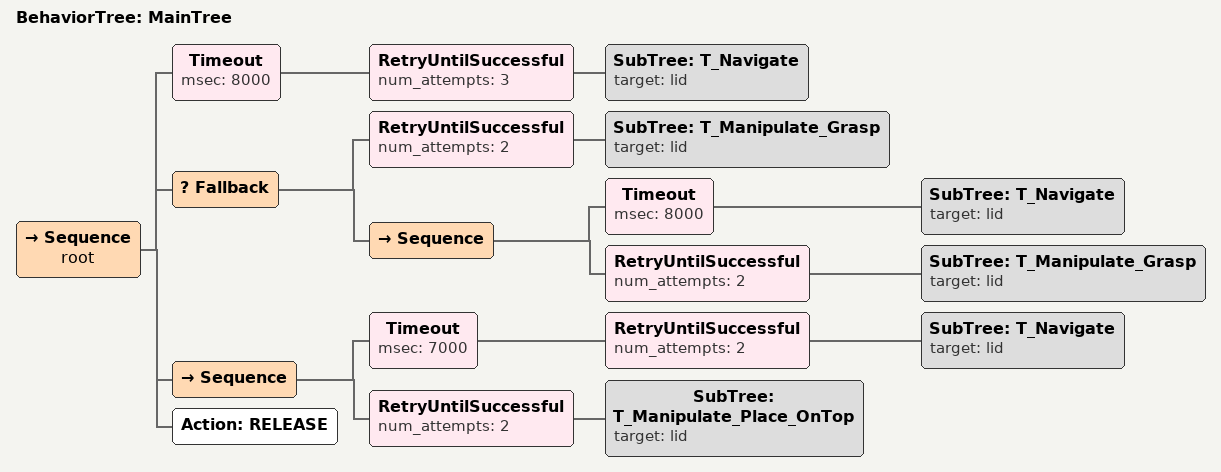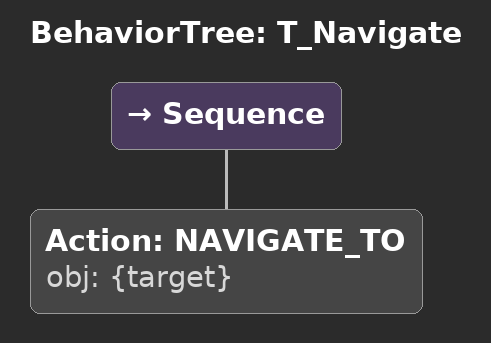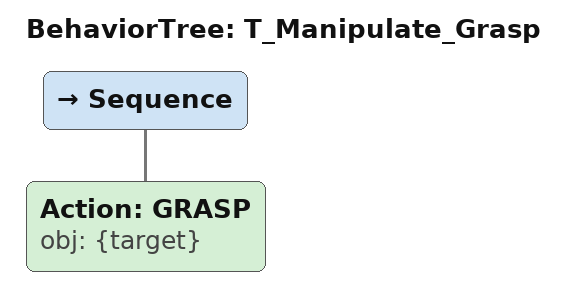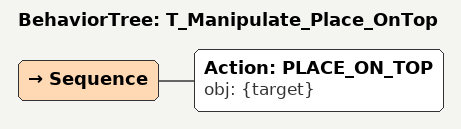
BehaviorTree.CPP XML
<root main_tree_to_execute="MainTree">
  <BehaviorTree ID="MainTree">
    <Sequence name="root">
      <!-- Timeout: Prevent getting stuck navigating to lid -->
      <Timeout msec="8000">
        <RetryUntilSuccessful num_attempts="3">
          <SubTree ID="T_Navigate" target="lid"/>
        </RetryUntilSuccessful>
      </Timeout>
      <!-- Fallback: Robust grasp with retry on failure -->
      <Fallback>
        <!-- Primary attempt: Grasp the lid handle -->
        <RetryUntilSuccessful num_attempts="2">
          <SubTree ID="T_Manipulate_Grasp" target="lid"/>
        </RetryUntilSuccessful>
        <!-- Recovery: Try grasp again after re-navigating to lid -->
        <Sequence>
          <!-- Timeout: Prevent stuck navigation during recovery -->
          <Timeout msec="8000">
            <SubTree ID="T_Navigate" target="lid"/>
          </Timeout>
          <RetryUntilSuccessful num_attempts="2">
            <SubTree ID="T_Manipulate_Grasp" target="lid"/>
          </RetryUntilSuccessful>
        </Sequence>
      </Fallback>
      <!-- Sequence: Safe lift trajectory before placement -->
      <Sequence>
        <!-- Timeout: Prevent stuck navigation when lifting lid -->
        <Timeout msec="7000">
          <RetryUntilSuccessful num_attempts="2">
            <SubTree ID="T_Navigate" target="lid"/>
          </RetryUntilSuccessful>
        </Timeout>
        <RetryUntilSuccessful num_attempts="2">
          <SubTree ID="T_Manipulate_Place_OnTop" target="lid"/>
        </RetryUntilSuccessful>
      </Sequence>
      <!-- Release: Final stable placement -->
      <Action ID="RELEASE"/>
    </Sequence>
  </BehaviorTree>

  <BehaviorTree ID="T_Navigate">
    <Sequence>
      <Action ID="NAVIGATE_TO" obj="{target}"/>
    </Sequence>
  </BehaviorTree>

  <BehaviorTree ID="T_Manipulate_Grasp">
    <Sequence>
      <Action ID="GRASP" obj="{target}"/>
    </Sequence>
  </BehaviorTree>

  <BehaviorTree ID="T_Manipulate_Place_OnTop">
    <Sequence>
      <Action ID="PLACE_ON_TOP" obj="{target}"/>
    </Sequence>
  </BehaviorTree>
</root>
